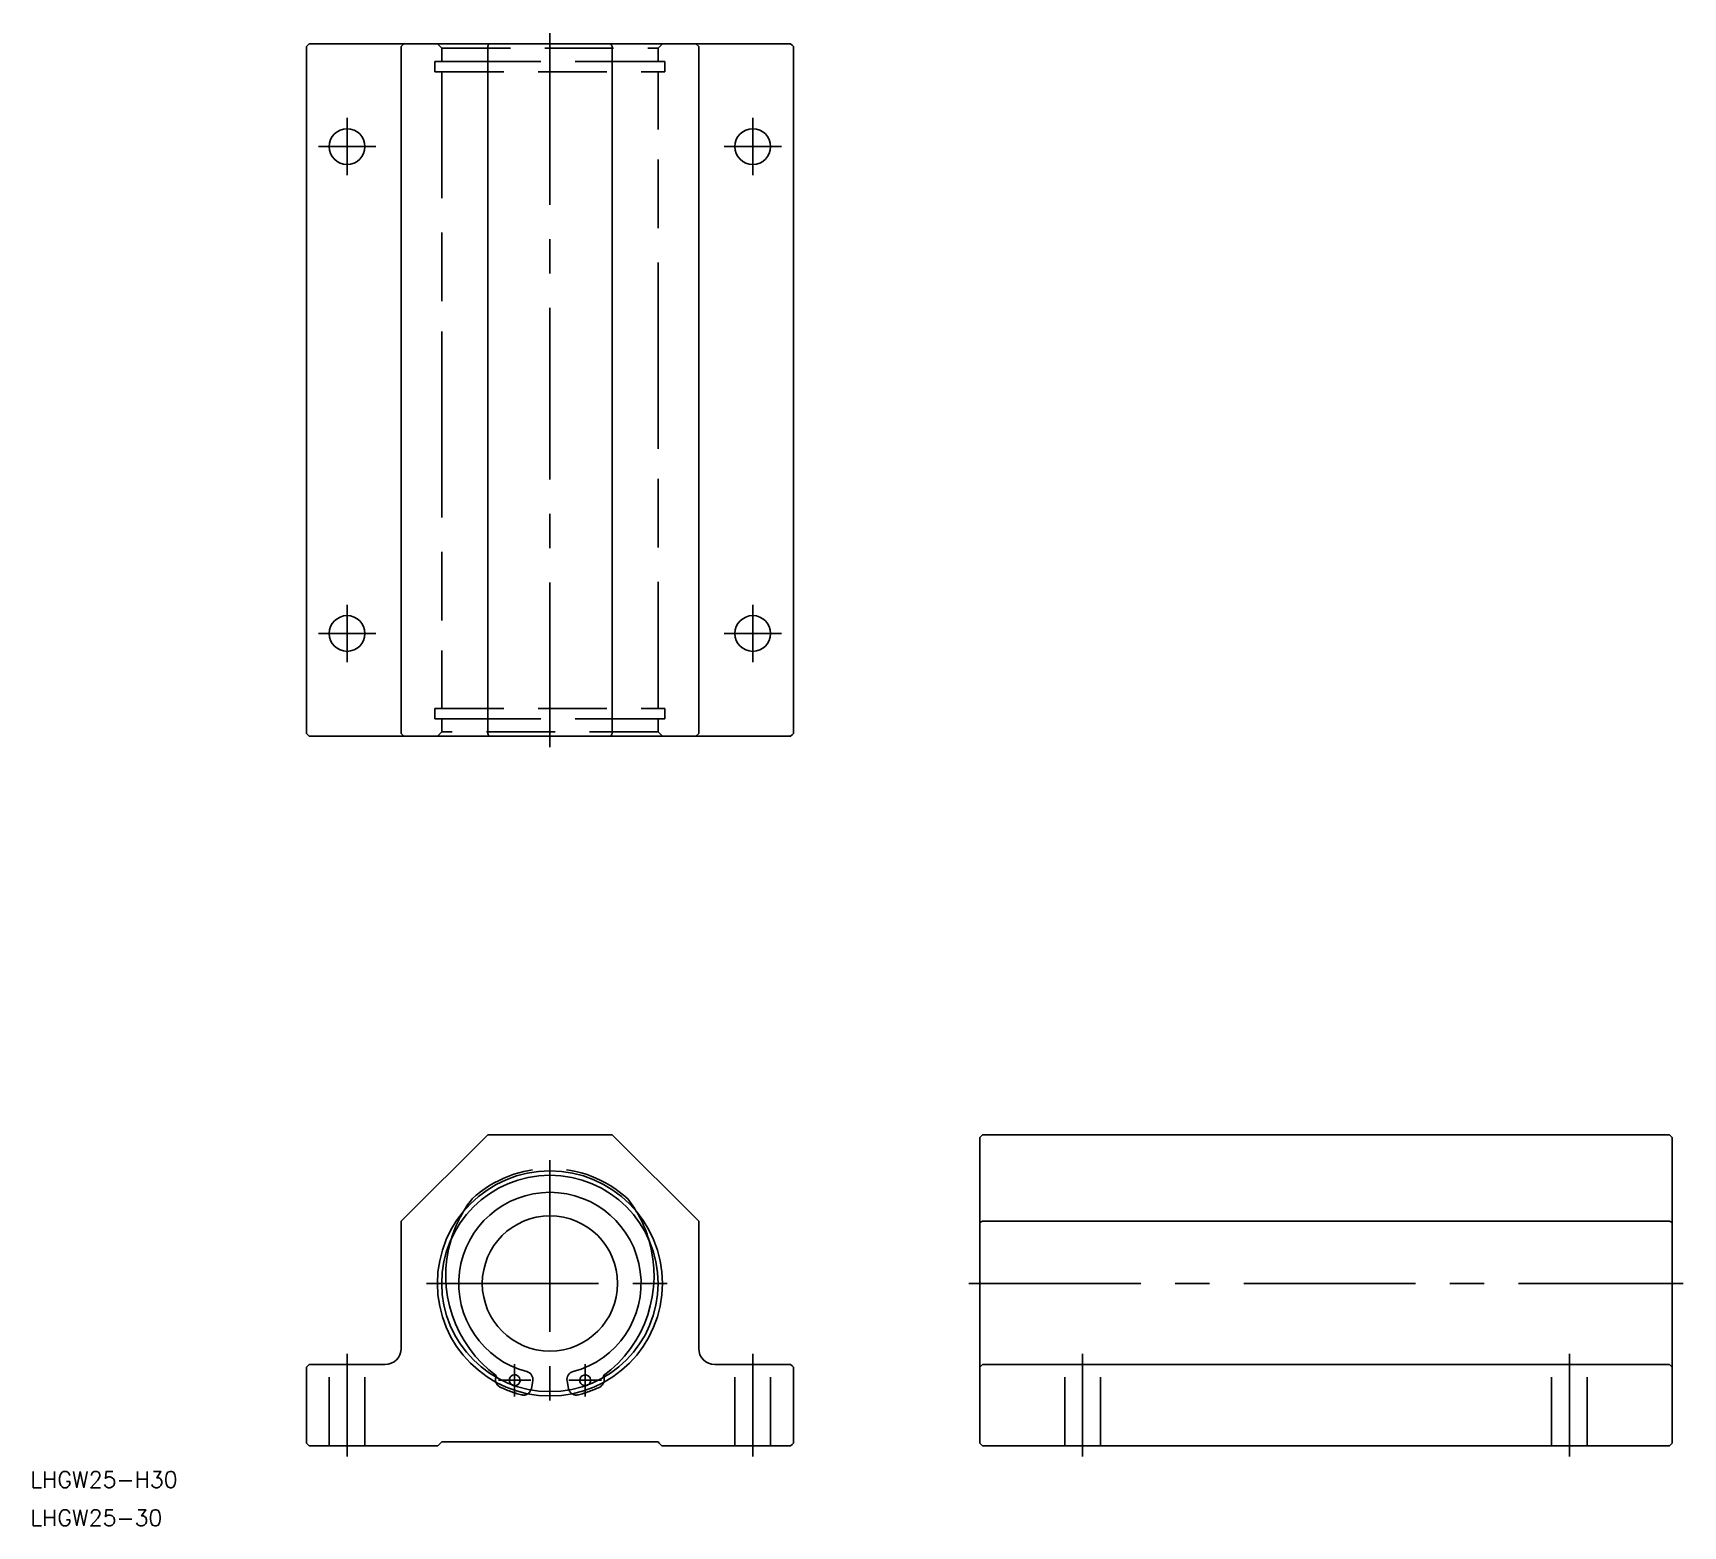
# Model space of a CAD drawing. Extents: x -96 to 209, y -45 to 231.
import ezdxf

# ---------------------------------------------------------------- set-up
doc = ezdxf.new("R2010")
doc.units = 0
doc.linetypes.add('CENTER', pattern=[50.8, 31.75, -6.35, 6.35, -6.35])
doc.linetypes.add('DASHED', pattern=[19.05, 12.7, -6.35])
doc.layers.get('0').update_dxf_attribs({"linetype": 'CONTINUOUS'})
doc.layers.add('CENTER', color=1, linetype='CENTER')
doc.styles.get("Standard").update_dxf_attribs({"font": 'txt.shx', "height": 3, "bigfont": 'bigfont.shx'})

msp = doc.modelspace()

# ---------------------------------------------------------------- linework, layer by layer
at = {"color": 7, "linetype": 'CONTINUOUS'}
for p, q in [((-44.75, 228.9), (-45, 228.65)), ((-44.5, 229.15), (-44.75, 228.9)), ((-44.5, 229.15), (-30.5, 229.15)), ((-27, 229.15), (-30.5, 229.15)), ((-27.5, 228.65), (-27, 229.15)), ((-27, 229.15), (-11.29, 229.15)), ((-11.5, 228.65), (-11.29, 229.15)), ((-11.29, 229.15), (11.29, 229.15)), ((11.29, 229.15), (27, 229.15)), ((11.5, 228.65), (11.29, 229.15)), ((30.5, 229.15), (27, 229.15)), ((27.5, 228.65), (27, 229.15)), ((30.5, 229.15), (44.5, 229.15)), ((44.75, 228.9), (44.5, 229.15)), ((45, 228.65), (44.75, 228.9)), ((-45, 101.65), (-45, 228.65)), ((-27.5, 101.65), (-27.5, 228.65)), ((-11.5, 101.65), (-11.5, 228.65)), ((11.5, 101.65), (11.5, 228.65)), ((27.5, 101.65), (27.5, 228.65)), ((45, 101.65), (45, 228.65)), ((-45, 101.65), (-44.75, 101.4)), ((-44.75, 101.4), (-44.5, 101.15)), ((-30.5, 101.15), (-44.5, 101.15)), ((-30.5, 101.15), (-27, 101.15)), ((-27.5, 101.65), (-27, 101.15)), ((-11.29, 101.15), (-27, 101.15)), ((-11.5, 101.65), (-11.29, 101.15)), ((11.29, 101.15), (-11.29, 101.15)), ((11.29, 101.15), (11.5, 101.65)), ((27, 101.15), (11.29, 101.15)), ((27.5, 101.65), (27, 101.15)), ((27, 101.15), (30.5, 101.15)), ((44.5, 101.15), (30.5, 101.15)), ((44.5, 101.15), (44.75, 101.4)), ((44.75, 101.4), (45, 101.65)), ((-27.5, 11.5), (-11.5, 27.5)), ((-11.5, 27.5), (11.5, 27.5)), ((11.5, 27.5), (27.5, 11.5)), ((79.46, 27), (79.96, 27.5)), ((79.96, 27.5), (206.96, 27.5)), ((206.96, 27.5), (207.46, 27)), ((79.46, 11.29), (79.46, 27)), ((207.46, 27), (207.46, 11.29)), ((-27.5, -12), (-27.5, 11.5)), ((27.5, 11.5), (27.5, -12)), ((79.96, 11.5), (79.46, 11.29)), ((79.46, -12), (79.46, 11.29)), ((79.96, 11.5), (206.96, 11.5)), ((206.96, 11.5), (207.46, 11.29)), ((207.46, 11.29), (207.46, -12)), ((79.46, -12), (79.46, -15.5)), ((207.46, -15.5), (207.46, -12)), ((-45, -15.5), (-44.75, -15.25)), ((-44.75, -15.25), (-44.5, -15)), ((-44.5, -15), (-30.5, -15)), ((30.5, -15), (44.5, -15)), ((44.5, -15), (44.75, -15.25)), ((44.75, -15.25), (45, -15.5)), ((79.46, -15.5), (79.71, -15.25)), ((79.96, -15), (79.71, -15.25)), ((79.96, -15), (206.96, -15)), ((207.21, -15.25), (206.96, -15)), ((207.21, -15.25), (207.46, -15.5)), ((-45, -29.5), (-45, -15.5)), ((-3.18, -18.01), (-3.42, -19.39)), ((3.42, -19.39), (3.18, -18.01)), ((45, -15.5), (45, -29.5)), ((79.46, -29.5), (79.46, -15.5)), ((207.46, -15.5), (207.46, -29.5)), ((-44.75, -29.75), (-45, -29.5)), ((-44.5, -30), (-44.75, -29.75)), ((-20.7, -30), (-44.5, -30)), ((-20.7, -30), (-20.2, -29.5)), ((-20.2, -29.5), (-20, -29.3)), ((-20, -29.3), (20, -29.3)), ((20, -29.3), (20.2, -29.5)), ((20.2, -29.5), (20.7, -30)), ((44.5, -30), (20.7, -30)), ((44.75, -29.75), (44.5, -30)), ((45, -29.5), (44.75, -29.75)), ((79.46, -29.5), (79.71, -29.75)), ((79.71, -29.75), (79.96, -30)), ((79.96, -30), (206.96, -30)), ((206.96, -30), (207.21, -29.75)), ((207.21, -29.75), (207.46, -29.5))]:
    msp.add_line(p, q, dxfattribs=at)
at = {"color": 3, "linetype": 'DASHED'}
for p, q in [((-20.8, 229.15), (-20, 228.35)), ((20, 228.35), (20.8, 229.15)), ((-21.25, 225.9), (-21.25, 224)), ((-21.25, 225.9), (-14.39, 225.9)), ((-20, 228.35), (20, 228.35)), ((-20, 228.35), (-20, 225.9)), ((-19.26, 225.9), (-14.39, 225.9)), ((-14.39, 225.9), (14.39, 225.9)), ((14.39, 225.9), (21.25, 225.9)), ((14.39, 225.9), (19.26, 225.9)), ((20, 225.9), (20, 228.35)), ((21.25, 224), (21.25, 225.9)), ((-21.25, 224), (21.25, 224)), ((-20, 224), (-20, 223.75)), ((-20, 223.75), (-20, 215.15)), ((20, 223.75), (20, 224)), ((20, 215.15), (20, 223.75)), ((-20, 215.15), (-20, 213.3)), ((20, 213.3), (20, 215.15)), ((-20, 213.3), (-20, 176)), ((-20, 213.3), (-20, 176)), ((20, 176), (20, 213.3)), ((20, 176), (20, 213.3)), ((-20, 176), (-20, 174.15)), ((-20, 174.15), (-20, 165.55)), ((-20, 174.15), (-20, 165.55)), ((20, 174.15), (20, 176)), ((20, 165.55), (20, 174.15)), ((20, 165.55), (20, 174.15)), ((-20, 165.55), (-20, 164.75)), ((-20, 164.75), (-20, 156.15)), ((-20, 164.75), (-20, 156.15)), ((20, 164.75), (20, 165.55)), ((20, 156.15), (20, 164.75)), ((20, 156.15), (20, 164.75)), ((-20, 156.15), (-20, 154.3)), ((20, 154.3), (20, 156.15)), ((-20, 154.3), (-20, 117)), ((-20, 154.3), (-20, 117)), ((20, 117), (20, 154.3)), ((20, 117), (20, 154.3)), ((-20, 117), (-20, 115.15)), ((20, 115.15), (20, 117)), ((-20, 115.15), (-20, 106.55)), ((20, 106.55), (20, 115.15)), ((-21.25, 106.3), (21.25, 106.3)), ((-21.25, 106.3), (-21.25, 104.4)), ((-21.25, 104.4), (-14.39, 104.4)), ((-20, 106.55), (-20, 106.3)), ((-20, 104.4), (-20, 101.95)), ((-19.26, 104.4), (-14.39, 104.4)), ((-14.39, 104.4), (14.39, 104.4)), ((14.39, 104.4), (21.25, 104.4)), ((14.39, 104.4), (19.26, 104.4)), ((20, 106.3), (20, 106.55)), ((20, 101.95), (20, 104.4)), ((21.25, 104.4), (21.25, 106.3)), ((-20, 101.95), (-20.8, 101.15)), ((20, 101.95), (-20, 101.95)), ((20.8, 101.15), (20, 101.95)), ((-40.8, -30), (-40.8, -15)), ((-34.2, -30), (-34.2, -15)), ((34.2, -30), (34.2, -15)), ((40.8, -30), (40.8, -15)), ((95.16, -30), (95.16, -15)), ((101.76, -30), (101.76, -15)), ((185.16, -30), (185.16, -15)), ((191.76, -30), (191.76, -15))]:
    msp.add_line(p, q, dxfattribs=at)
at = {"color": 7, "linetype": 'CONTINUOUS'}
for centre, radius in [((-37.5, 210.15), 3.3), ((37.5, 210.15), 3.3), ((-37.5, 120.15), 3.3), ((37.5, 120.15), 3.3), ((0, 0), 20.8), ((0, 0), 20)]:
    msp.add_circle(centre, radius, dxfattribs=at)
at = {"color": 3, "linetype": 'DASHED'}
for centre, radius, start, end in [((0, 0), 21.25, 47.3923, 132.6077), ((3.74, 1.48), 23, 142.0161, 163.2737), ((-3.74, 1.48), 23, 16.7263, 37.9839), ((-8.55, -17.8), 1.5, 161.8106, 244.3556), ((8.55, -17.8), 1.5, 295.6444, 18.1894), ((0, 0), 21.25, 244.3556, 255.6442), ((-6.52, -17.9), 1, 231.3656, 268.6341), ((-4.9, -19.13), 1.5, 255.6442, 338.1893), ((4.9, -19.13), 1.5, 201.8107, 284.3558), ((0, 0), 21.25, 284.3558, 295.6444), ((6.52, -17.9), 1, 271.3659, 308.6344)]:
    msp.add_arc(centre, radius, start, end, dxfattribs=at)
at = {"color": 7, "linetype": 'CONTINUOUS'}
for centre, radius, start, end in [((0, 0), 16.85, 284.6888, 255.3112), ((0, 0), 12.5, 90, 0), ((0, 0), 12.5, 0, 90), ((3.74, 1.48), 23, 163.2737, 233.7634), ((-3.74, 1.48), 23, 306.2366, 16.7263), ((-30.5, -12), 3, 270, 0), ((30.5, -12), 3, 180, 270), ((-8.55, -17.8), 1.5, 150.5203, 161.8106), ((-6.52, -17.9), 1, 268.6341, 180), ((-6.52, -17.9), 1, 180, 231.3656), ((-4.65, -17.75), 1.5, 350, 75.3112), ((4.65, -17.75), 1.5, 104.6888, 190), ((6.52, -17.9), 1, 308.6344, 180), ((6.52, -17.9), 1, 180, 271.3659), ((8.55, -17.8), 1.5, 18.1894, 29.4797), ((-4.9, -19.13), 1.5, 338.1893, 350), ((4.9, -19.13), 1.5, 190, 201.8107)]:
    msp.add_arc(centre, radius, start, end, dxfattribs=at)
at = {"layer": 'CENTER', "color": 1, "linetype": 'CENTER'}
for p, q in [((0, 231.15), (0, 99.15)), ((-37.5, 215.45), (-37.5, 204.85)), ((37.5, 215.45), (37.5, 204.85)), ((-42.8, 210.15), (-32.2, 210.15)), ((32.2, 210.15), (42.8, 210.15)), ((-37.5, 125.45), (-37.5, 114.85)), ((37.5, 125.45), (37.5, 114.85)), ((-42.8, 120.15), (-32.2, 120.15)), ((32.2, 120.15), (42.8, 120.15)), ((0, 22.8), (0, -22.8)), ((-22.8, 0), (22.8, 0)), ((77.46, 0), (209.46, 0)), ((-37.5, -32), (-37.5, -13)), ((-6.52, -14.9), (-6.52, -20.9)), ((6.52, -20.9), (6.52, -14.9)), ((37.5, -32), (37.5, -13)), ((98.46, -32), (98.46, -13)), ((188.46, -32), (188.46, -13)), ((-3.52, -17.9), (-9.52, -17.9)), ((9.52, -17.9), (3.52, -17.9))]:
    msp.add_line(p, q, dxfattribs=at)

# ---------------------------------------------------------------- texts
at = {"color": 7, "linetype": 'CONTINUOUS'}
for s, p in [('LHGW25-H30', (-96.07, -37.76)), ('LHGW25-30', (-96.07, -44.83))]:
    msp.add_text(s, height=3, dxfattribs=at).set_placement(p)

doc.saveas('drawing.dxf')
